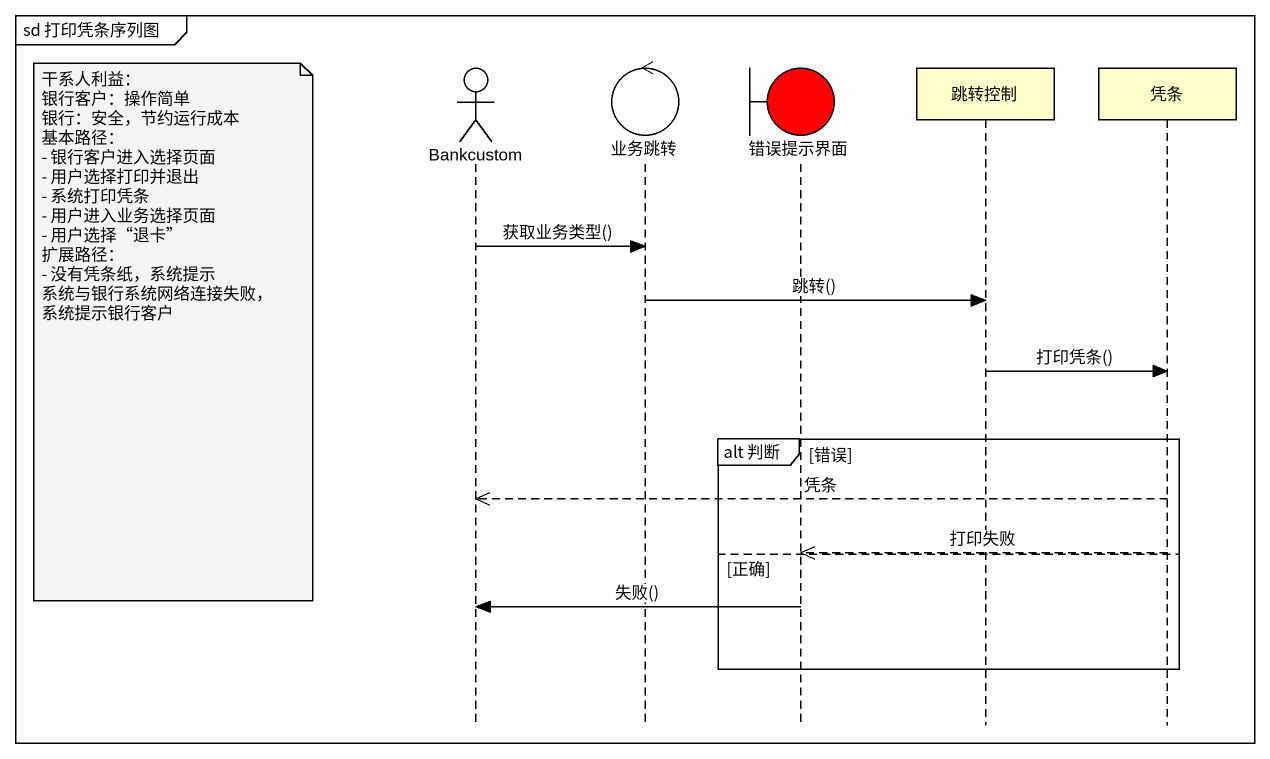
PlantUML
@startuml
mainframe sd 打印凭条序列图
hide footbox
actor Bankcustom
control 业务跳转
boundary 错误提示界面 #FF0000
participant 跳转控制
participant 凭条

Bankcustom -> 业务跳转 : 获取业务类型()
业务跳转 -> 跳转控制 : 跳转()
note left of Bankcustom
  干系人利益：
  银行客户：操作简单
  银行：安全，节约运行成本
  基本路径：
  - 银行客户进入选择页面
  - 用户选择打印并退出
  - 系统打印凭条
  - 用户进入业务选择页面
  - 用户选择“退卡”
  扩展路径：
  - 没有凭条纸，系统提示
  系统与银行系统网络连接失败，系统提示银行客户
end note
跳转控制 -> 凭条 : 打印凭条()
group alt 判断 [错误]
  凭条 -->> Bankcustom : 凭条
  凭条 -->> 错误提示界面 : 打印失败
else 正确
  错误提示界面 -> Bankcustom : 失败()
end
@enduml
